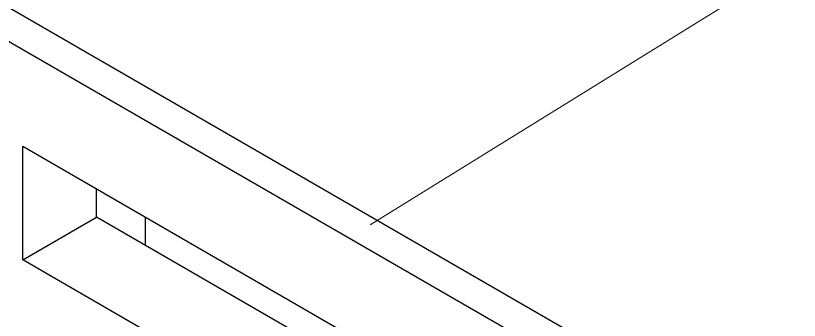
# Model space of a CAD drawing. Header units: millimetres. Extents: x -105 to 105, y -148 to 148.
# Drawn here: x 53.09 to 64.36, y -58.98 to -54.6 of the extents above; entities that cross this region are included whole.
import ezdxf

# ---------------------------------------------------------------- set-up
doc = ezdxf.new("R2010")
doc.units = ezdxf.units.MM
doc.linetypes.add('点画线', pattern=[18, 12, -2, 2, -2])
doc.layers.get('0').update_dxf_attribs({"lineweight": 18})

msp = doc.modelspace()

# ---------------------------------------------------------------- linework, layer by layer
at = {"linetype": '点画线'}
msp.add_line((66.688, -52.346), (58.188, -57.612), dxfattribs=at)
at = {"color": 7, "lineweight": 30, "ltscale": 0.314351}
for p, q in [((63.441, -60.522), (52.551, -54.235)), ((63.229, -60.889), (52.339, -54.602))]:
    msp.add_line(p, q, dxfattribs=at)
at = {"color": 7, "lineweight": 30, "ltscale": 0.040825}
msp.add_line((53.188, -58.113), (53.188, -56.48), dxfattribs=at)
at = {"color": 7, "lineweight": 30, "ltscale": 0.265362}
for p, q in [((53.188, -56.48), (62.38, -61.787)), ((62.38, -63.42), (53.188, -58.113))]:
    msp.add_line(p, q, dxfattribs=at)
at = {"color": 7, "lineweight": 30, "ltscale": 0.010206}
for p, q in [((54.248, -57.5), (54.248, -57.092)), ((54.955, -57.909), (54.955, -57.5))]:
    msp.add_line(p, q, dxfattribs=at)
at = {"color": 7, "lineweight": 30, "ltscale": 0.030619}
msp.add_line((53.188, -58.113), (54.248, -57.5), dxfattribs=at)
at = {"color": 7, "lineweight": 30, "ltscale": 0.234743}
msp.add_line((62.38, -62.195), (54.248, -57.5), dxfattribs=at)

doc.saveas('drawing.dxf')
